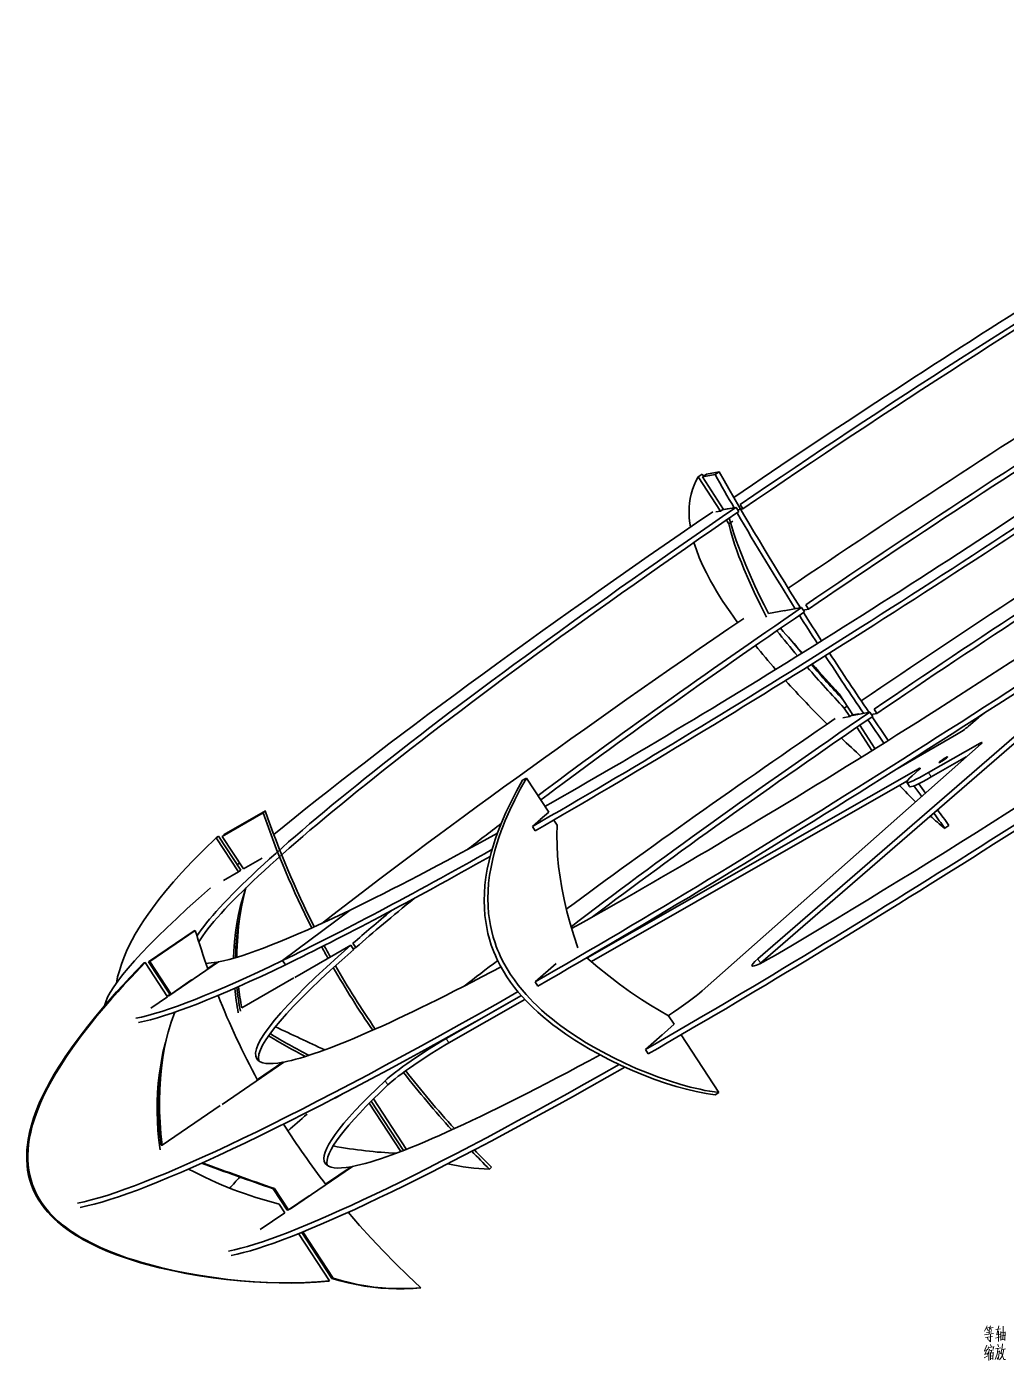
# Model space of a CAD drawing. Extents: x 43 to 1099, y 23 to 775.
# Drawn here: x 676.3 to 867.7, y 22.6 to 283.2 of the extents above; entities that cross this region are included whole.
import ezdxf

# ---------------------------------------------------------------- set-up
doc = ezdxf.new("R2010")
doc.units = 0

msp = doc.modelspace()

# ---------------------------------------------------------------- linework, layer by layer
at = {"color": 7, "lineweight": 35, "ltscale": 0.024436}
for p, q in [((808.29, 195.78), (807.48, 195.23)), ((811.61, 196.25), (810.8, 195.7)), ((856.51, 127.12), (855.71, 126.57))]:
    msp.add_line(p, q, dxfattribs=at)
at = {"color": 7, "lineweight": 35, "ltscale": 0.011561}
msp.add_line((808.55, 195.39), (808.29, 195.78), dxfattribs=at)
at = {"color": 7, "lineweight": 35, "ltscale": 0.024435}
for p, q in [((809.12, 195.79), (808.32, 195.24)), ((814.29, 186.61), (813.48, 186.06))]:
    msp.add_line(p, q, dxfattribs=at)
at = {"color": 7, "lineweight": 35, "ltscale": 0.063252}
msp.add_line((810.8, 195.7), (808.32, 195.24), dxfattribs=at)
at = {"color": 7, "lineweight": 35, "ltscale": 0.063253}
msp.add_line((811.61, 196.25), (809.12, 195.79), dxfattribs=at)
at = {"color": 7, "lineweight": 35, "ltscale": 0.199177}
for p, q in [((811.85, 188.56), (807.48, 195.23)), ((778.29, 129.71), (773.93, 136.37)), ((718.1, 118.4), (713.74, 125.07)), ((703.79, 93.66), (699.43, 100.33))]:
    msp.add_line(p, q, dxfattribs=at)
at = {"color": 7, "lineweight": 35, "ltscale": 0.189934}
for p, q in [((808.32, 195.24), (812.48, 188.88)), ((714.47, 125), (718.63, 118.64)), ((700.33, 100.55), (704.49, 94.19))]:
    msp.add_line(p, q, dxfattribs=at)
at = {"color": 7, "lineweight": 35, "ltscale": 0.023001}
msp.add_line((810.94, 188.39), (811.85, 188.56), dxfattribs=at)
at = {"color": 7, "lineweight": 35, "ltscale": 0.017525}
for p, q in [((812.43, 188.96), (811.85, 188.56)), ((836.61, 150.46), (836.03, 150.06)), ((837.7, 148.79), (837.12, 148.4))]:
    msp.add_line(p, q, dxfattribs=at)
at = {"color": 7, "lineweight": 35, "ltscale": 0.069002}
msp.add_line((814.9, 189.28), (812.19, 188.78), dxfattribs=at)
at = {"color": 7, "lineweight": 35, "ltscale": 0.007484}
msp.add_line((812.43, 188.95), (812.19, 188.78), dxfattribs=at)
at = {"color": 7, "lineweight": 35, "ltscale": 0.028752}
for p, q in [((812.48, 188.88), (813.61, 189.09)), ((837.75, 148.72), (838.88, 148.93))]:
    msp.add_line(p, q, dxfattribs=at)
at = {"color": 7, "lineweight": 35, "ltscale": 0.001314}
msp.add_line((813.23, 188.97), (813.2, 189.01), dxfattribs=at)
at = {"color": 7, "lineweight": 35, "ltscale": 0.001315}
for p, q in [((813.61, 189.09), (813.64, 189.05)), ((838.73, 148.85), (838.7, 148.89)), ((838.88, 148.93), (838.91, 148.88))]:
    msp.add_line(p, q, dxfattribs=at)
at = {"color": 7, "lineweight": 35, "ltscale": 0.024897}
for p, q in [((815.45, 188.45), (814.9, 189.28)), ((816.25, 189), (815.71, 189.83)), ((828.26, 168.87), (827.72, 169.7)), ((829.07, 169.42), (828.53, 170.25)), ((841.63, 148.45), (841.08, 149.29)), ((842.43, 149), (841.89, 149.84)), ((848.81, 134.74), (848.26, 135.57)), ((775.68, 126.11), (775.13, 126.94)), ((740.18, 102.91), (739.63, 103.74)), ((740.59, 103.27), (740.04, 104.1)), ((726.85, 99.91), (726.3, 100.74)), ((726.85, 99.91), (726.3, 100.74)), ((776.17, 95.72), (775.62, 96.56)), ((797.75, 82.51), (797.2, 83.34))]:
    msp.add_line(p, q, dxfattribs=at)
at = {"color": 7, "lineweight": 35, "ltscale": 0.026473}
msp.add_line((816.25, 189), (815.21, 188.81), dxfattribs=at)
at = {"color": 7, "lineweight": 35, "ltscale": 0.021523}
msp.add_line((813.01, 186.78), (813.48, 186.06), dxfattribs=at)
at = {"color": 7, "lineweight": 35, "ltscale": 0.086253}
msp.add_line((824.33, 169.07), (827.72, 169.7), dxfattribs=at)
at = {"color": 7, "lineweight": 35, "ltscale": 0.026472}
for p, q in [((829.07, 169.42), (828.03, 169.23)), ((842.43, 149), (841.39, 148.81))]:
    msp.add_line(p, q, dxfattribs=at)
at = {"color": 7, "lineweight": 35, "ltscale": 0.080502}
msp.add_line((821.22, 168.54), (824.39, 169.13), dxfattribs=at)
at = {"color": 7, "lineweight": 35}
for p, q in [((877.16, 151.35), (819.16, 101.05)), ((877.7, 150.52), (819.7, 100.22)), ((862.79, 143.1), (808.28, 94.81)), ((850.08, 137.95), (785.83, 101.24)), ((848.3, 135.79), (786.63, 100.55))]:
    msp.add_line(p, q, dxfattribs=at)
at = {"color": 7, "lineweight": 35, "ltscale": 0.124486}
for p, q in [((835.03, 152.88), (837.75, 148.72)), ((724.71, 56.16), (727.44, 51.99))]:
    msp.add_line(p, q, dxfattribs=at)
at = {"color": 7, "lineweight": 35, "ltscale": 0.049794}
for p, q in [((836.03, 150.06), (837.12, 148.4)), ((801.73, 89.94), (802.83, 88.27)), ((725.65, 53.13), (726.74, 51.46))]:
    msp.add_line(p, q, dxfattribs=at)
at = {"color": 7, "lineweight": 35, "ltscale": 0.086241}
msp.add_line((837.69, 148.65), (841.08, 149.29), dxfattribs=at)
at = {"color": 7, "lineweight": 35, "ltscale": 0.003009}
msp.add_line((837.79, 148.72), (837.69, 148.65), dxfattribs=at)
at = {"color": 7, "lineweight": 35, "ltscale": 0.034487}
msp.add_line((835.77, 148.15), (837.12, 148.4), dxfattribs=at)
at = {"color": 7, "lineweight": 35, "ltscale": 0.135705}
msp.add_line((838.49, 146.31), (841.47, 141.76), dxfattribs=at)
at = {"color": 7, "lineweight": 35, "ltscale": 0.136472}
msp.add_line((839.07, 146.7), (842.06, 142.14), dxfattribs=at)
at = {"color": 7, "lineweight": 35, "ltscale": 0.045655}
msp.add_line((860.27, 146.45), (861.65, 147.65), dxfattribs=at)
at = {"color": 7, "lineweight": 35, "ltscale": 0.348979}
msp.add_line((858.02, 144.9), (845.93, 137.92), dxfattribs=at)
at = {"color": 7, "lineweight": 35, "ltscale": 0.277371}
msp.add_line((862.14, 142.97), (852.52, 137.45), dxfattribs=at)
at = {"color": 7, "lineweight": 13, "ltscale": 0.008464}
msp.add_line((862.33, 142.69), (862.14, 142.97), dxfattribs=at)
at = {"color": 7, "lineweight": 35, "ltscale": 0.001332}
msp.add_line((847.04, 138.63), (847.07, 138.58), dxfattribs=at)
at = {"color": 7, "lineweight": 35, "ltscale": 0.002329}
msp.add_line((847.86, 139.15), (847.92, 139.07), dxfattribs=at)
at = {"color": 7, "lineweight": 35, "ltscale": 0.196994}
msp.add_line((859.9, 140.54), (853.06, 136.61), dxfattribs=at)
at = {"color": 7, "lineweight": 35, "ltscale": 0.021063}
for p, q in [((773.2, 135.95), (773.93, 136.37)), ((810.82, 74.52), (811.55, 74.94))]:
    msp.add_line(p, q, dxfattribs=at)
at = {"color": 7, "lineweight": 35, "ltscale": 0.045654}
msp.add_line((850.69, 138.05), (849.32, 136.85), dxfattribs=at)
at = {"color": 7, "lineweight": 13, "ltscale": 0.008233}
msp.add_line((850.26, 137.67), (850.08, 137.95), dxfattribs=at)
at = {"color": 7, "lineweight": 13, "ltscale": 0.024897}
for p, q in [((853.06, 136.61), (852.52, 137.45)), ((819.7, 100.22), (819.16, 101.05)), ((758.8, 84.65), (758.25, 85.48)), ((746.86, 76.42), (746.32, 77.26))]:
    msp.add_line(p, q, dxfattribs=at)
at = {"color": 7, "lineweight": 35, "ltscale": 0.056258}
msp.add_line((850.6, 135.29), (851.91, 133.46), dxfattribs=at)
at = {"color": 7, "lineweight": 35, "ltscale": 0.231693}
msp.add_line((722.5, 129.61), (714.47, 125), dxfattribs=at)
at = {"color": 7, "lineweight": 35, "ltscale": 0.231692}
msp.add_line((722.92, 129.97), (714.88, 125.36), dxfattribs=at)
at = {"color": 7, "lineweight": 35, "ltscale": 0.013656}
for p, q in [((722.92, 129.97), (722.5, 129.61)), ((714.88, 125.36), (714.47, 125)), ((718.1, 118.4), (717.69, 118.04))]:
    msp.add_line(p, q, dxfattribs=at)
at = {"color": 7, "lineweight": 35, "ltscale": 0.054625}
msp.add_line((775.13, 126.94), (776.78, 128.38), dxfattribs=at)
at = {"color": 7, "lineweight": 35, "ltscale": 0.054624}
msp.add_line((776.65, 128.27), (778.29, 129.71), dxfattribs=at)
at = {"color": 7, "lineweight": 35, "ltscale": 0.029288}
msp.add_line((779.28, 128.19), (779.93, 127.21), dxfattribs=at)
at = {"color": 7, "lineweight": 35, "ltscale": 0.013655}
for p, q in [((713.74, 125.07), (713.33, 124.71)), ((767.13, 60.33), (766.72, 59.97))]:
    msp.add_line(p, q, dxfattribs=at)
at = {"color": 7, "lineweight": 35, "ltscale": 0.199176}
msp.add_line((717.69, 118.04), (713.33, 124.71), dxfattribs=at)
at = {"color": 7, "lineweight": 35, "ltscale": 0.105315}
msp.add_line((718.63, 118.64), (722.28, 120.74), dxfattribs=at)
at = {"color": 7, "lineweight": 35, "ltscale": 0.084252}
msp.add_line((714.77, 116.36), (717.69, 118.04), dxfattribs=at)
at = {"color": 7, "lineweight": 35, "ltscale": 0.411609}
msp.add_line((739.48, 110.6), (726.3, 100.74), dxfattribs=at)
msp.add_line((739.48, 110.6), (726.3, 100.74), dxfattribs=at)
at = {"color": 7, "lineweight": 35, "ltscale": 0.268785}
for p, q in [((708.98, 106.57), (700.1, 100.51)), ((709.2, 106.61), (700.33, 100.55))]:
    msp.add_line(p, q, dxfattribs=at)
at = {"color": 7, "lineweight": 35, "ltscale": 0.005751}
for p, q in [((708.98, 106.57), (709.2, 106.61)), ((700.1, 100.51), (700.33, 100.55)), ((704.06, 93.86), (703.84, 93.82)), ((702.55, 64.65), (702.78, 64.69)), ((735.24, 38.09), (735.47, 38.13)), ((735.94, 38.62), (736.16, 38.66)), ((753.09, 36.75), (753.31, 36.79))]:
    msp.add_line(p, q, dxfattribs=at)
at = {"color": 7, "lineweight": 35, "ltscale": 0.315943}
msp.add_line((739.63, 103.74), (728.67, 97.44), dxfattribs=at)
at = {"color": 7, "lineweight": 35, "ltscale": 0.013546}
msp.add_line((740.12, 103), (740.59, 103.27), dxfattribs=at)
at = {"color": 7, "lineweight": 35, "ltscale": 0.005749}
for p, q in [((699.2, 100.29), (699.43, 100.33)), ((704.26, 94.15), (704.49, 94.19)), ((724.48, 56.12), (724.71, 56.16)), ((727.21, 51.95), (727.44, 51.99))]:
    msp.add_line(p, q, dxfattribs=at)
at = {"color": 7, "lineweight": 35, "ltscale": 0.189935}
msp.add_line((700.1, 100.51), (704.26, 94.15), dxfattribs=at)
at = {"color": 7, "lineweight": 35, "ltscale": 0.29322}
msp.add_line((713.75, 100.48), (704.06, 93.86), dxfattribs=at)
at = {"color": 7, "lineweight": 35, "ltscale": 0.055877}
msp.add_line((713.52, 100.44), (711.67, 99.18), dxfattribs=at)
at = {"color": 7, "lineweight": 35, "ltscale": 0.002319}
for p, q in [((713.57, 100.36), (713.52, 100.44)), ((726.39, 80.78), (726.34, 80.86)), ((739.75, 60.36), (739.7, 60.44))]:
    msp.add_line(p, q, dxfattribs=at)
at = {"color": 7, "lineweight": 35, "ltscale": 0.136561}
msp.add_line((775.62, 96.56), (779.73, 100.16), dxfattribs=at)
at = {"color": 7, "lineweight": 35, "ltscale": 0.122175}
for p, q in [((704.49, 94.19), (708.52, 96.95)), ((727.44, 51.99), (731.47, 54.75))]:
    msp.add_line(p, q, dxfattribs=at)
at = {"color": 7, "lineweight": 35, "ltscale": 0.000798234}
msp.add_line((708.52, 96.95), (708.54, 96.92), dxfattribs=at)
at = {"color": 7, "lineweight": 35, "ltscale": 0.29488}
msp.add_line((718.3, 91.51), (728.52, 97.38), dxfattribs=at)
at = {"color": 7, "lineweight": 35, "ltscale": 0.01521}
msp.add_line((704.34, 94.17), (703.84, 93.82), dxfattribs=at)
at = {"color": 7, "lineweight": 35, "ltscale": 0.423447}
msp.add_line((772.96, 93.89), (758.25, 85.48), dxfattribs=at)
at = {"color": 7, "lineweight": 35, "ltscale": 0.09774}
msp.add_line((700.56, 91.46), (703.79, 93.66), dxfattribs=at)
at = {"color": 7, "lineweight": 35, "ltscale": 0.427439}
msp.add_line((773.64, 93.13), (758.8, 84.65), dxfattribs=at)
at = {"color": 7, "lineweight": 35, "ltscale": 0.109248}
msp.add_line((797.2, 83.34), (800.49, 86.22), dxfattribs=at)
at = {"color": 7, "lineweight": 35, "ltscale": 0.081904}
msp.add_line((800.36, 86.11), (802.83, 88.27), dxfattribs=at)
at = {"color": 7, "lineweight": 35, "ltscale": 0.33713}
msp.add_line((804.17, 86.22), (811.55, 74.94), dxfattribs=at)
at = {"color": 7, "lineweight": 35, "ltscale": 0.366526}
msp.add_line((726.56, 80.9), (714.46, 72.63), dxfattribs=at)
at = {"color": 7, "lineweight": 35, "ltscale": 0.150205}
msp.add_line((726.34, 80.86), (721.37, 77.47), dxfattribs=at)
at = {"color": 7, "lineweight": 35, "ltscale": 0.039242}
msp.add_line((736.57, 73.85), (737.93, 74.63), dxfattribs=at)
at = {"color": 7, "lineweight": 35, "ltscale": 0.287967}
msp.add_line((743.62, 73.27), (749.93, 63.63), dxfattribs=at)
at = {"color": 7, "lineweight": 35, "ltscale": 0.293924}
msp.add_line((744.04, 73.68), (750.48, 63.84), dxfattribs=at)
at = {"color": 7, "lineweight": 35, "ltscale": 0.34209}
msp.add_line((702.78, 64.69), (714.07, 72.41), dxfattribs=at)
at = {"color": 7, "lineweight": 35, "ltscale": 0.282192}
msp.add_line((743.23, 72.88), (749.42, 63.43), dxfattribs=at)
at = {"color": 7, "lineweight": 35, "ltscale": 0.366473}
msp.add_line((739.93, 60.48), (727.82, 52.22), dxfattribs=at)
at = {"color": 7, "lineweight": 35, "ltscale": 0.151626}
msp.add_line((734.69, 57.02), (739.7, 60.44), dxfattribs=at)
at = {"color": 7, "lineweight": 35, "ltscale": 0.124485}
msp.add_line((724.48, 56.12), (727.21, 51.95), dxfattribs=at)
at = {"color": 7, "lineweight": 35, "ltscale": 0.000798155}
msp.add_line((731.47, 54.75), (731.49, 54.72), dxfattribs=at)
at = {"color": 7, "lineweight": 35, "ltscale": 0.001977}
msp.add_line((727.82, 52.22), (727.74, 52.2), dxfattribs=at)
at = {"color": 7, "lineweight": 35, "ltscale": 0.14655}
msp.add_line((721.9, 48.16), (726.74, 51.46), dxfattribs=at)
at = {"color": 7, "lineweight": 35, "ltscale": 0.275993}
msp.add_line((729.42, 47.37), (735.47, 38.13), dxfattribs=at)
at = {"color": 7, "lineweight": 35, "ltscale": 0.268913}
msp.add_line((730.05, 47.62), (735.94, 38.62), dxfattribs=at)
at = {"color": 7, "lineweight": 35, "ltscale": 0.270086}
msp.add_line((730.25, 47.7), (736.16, 38.66), dxfattribs=at)
at = {"color": 7, "lineweight": 35}
for points in [[(807.48, 195.23), (807.07, 194.43), (806.7, 193.6), (806.4, 192.76), (806.15, 191.89), (805.96, 191), (805.83, 190.09), (805.76, 189.35), (805.73, 188.59), (805.74, 187.82), (805.77, 187.23), (805.82, 186.64), (805.98, 185.42)], [(813.48, 186.06), (813.83, 184.74), (814.23, 183.37), (814.69, 181.93), (815.07, 180.84), (815.48, 179.71), (815.95, 178.51), (816.45, 177.27), (817.4, 175.05), (818.45, 172.74), (819.61, 170.32), (820.87, 167.81)], [(813.58, 187.17), (813.87, 186.13), (814.2, 185.06), (814.55, 183.96), (814.94, 182.83), (815.81, 180.48), (816.81, 178), (817.66, 176.02), (818.58, 173.97), (819.58, 171.85), (820.38, 170.22), (821.22, 168.54)], [(806.68, 182.42), (806.9, 181.7), (807.15, 180.98), (807.71, 179.51), (808.36, 178), (809.11, 176.47), (809.93, 174.91), (810.48, 173.93), (811.07, 172.94), (811.69, 171.93), (812.35, 170.9), (813.73, 168.85), (815.21, 166.77)], [(773.2, 135.95), (772.01, 133.83), (770.93, 131.74), (769.95, 129.68), (769.07, 127.67), (768.67, 126.67), (768.3, 125.69), (767.84, 124.39), (767.42, 123.1), (767.05, 121.84), (766.63, 120.2), (766.29, 118.59), (766.02, 117.01), (765.83, 115.46), (765.72, 113.93), (765.68, 112.44), (765.72, 110.97), (765.83, 109.53), (765.98, 108.34), (766.18, 107.16), (766.43, 106.01), (766.73, 104.88), (767.08, 103.77), (767.33, 103.08), (767.59, 102.41), (767.87, 101.74), (768.17, 101.08), (768.82, 99.78), (769.45, 98.67), (770.13, 97.58), (770.86, 96.52), (771.63, 95.48), (772.36, 94.58), (773.13, 93.7), (773.92, 92.83), (774.54, 92.2), (775.18, 91.57), (776.18, 90.64), (777.22, 89.73), (778.29, 88.85), (779.12, 88.2), (779.95, 87.57), (781.67, 86.35), (783.42, 85.19), (784.91, 84.26), (786.41, 83.38), (787.92, 82.54), (789.05, 81.93), (790.19, 81.35), (792.45, 80.25), (794.69, 79.25), (796.89, 78.34), (799.05, 77.51), (801.15, 76.79), (803.21, 76.15), (805.2, 75.6), (807.14, 75.15), (808.1, 74.95), (809.04, 74.78), (809.94, 74.64), (810.82, 74.52)], [(773.93, 136.37), (772.74, 134.25), (771.66, 132.16), (770.68, 130.1), (769.8, 128.09), (769.4, 127.09), (769.03, 126.11), (768.57, 124.81), (768.15, 123.52), (767.78, 122.26), (767.36, 120.62), (767.02, 119.01), (766.75, 117.43), (766.56, 115.88), (766.45, 114.35), (766.41, 112.86), (766.45, 111.39), (766.56, 109.95), (766.71, 108.76), (766.91, 107.58), (767.16, 106.43), (767.46, 105.3), (767.81, 104.19), (768.06, 103.5), (768.32, 102.83), (768.6, 102.16), (768.9, 101.49), (769.55, 100.2), (770.18, 99.09), (770.86, 98), (771.59, 96.94), (772.36, 95.9), (773.09, 95), (773.86, 94.12), (774.65, 93.25), (775.27, 92.62), (775.91, 91.99), (776.91, 91.06), (777.95, 90.15), (779.02, 89.27), (779.85, 88.62), (780.68, 87.99), (782.4, 86.77), (784.15, 85.61), (785.64, 84.68), (787.14, 83.8), (788.65, 82.96), (789.78, 82.35), (790.92, 81.77), (793.18, 80.67), (795.42, 79.67), (797.62, 78.76), (799.78, 77.93), (801.88, 77.2), (803.94, 76.57), (805.93, 76.02), (807.87, 75.57), (808.83, 75.37), (809.77, 75.2), (810.67, 75.06), (811.55, 74.94)], [(779.93, 127.21), (779.89, 125.23), (779.93, 123.23), (780.04, 121.2), (780.24, 119.13), (780.51, 117.04), (780.86, 114.91), (781.31, 112.64), (781.85, 110.34), (782.48, 108), (783.19, 105.63), (783.99, 103.23)], [(713.33, 124.71), (710.9, 122.37), (709.74, 121.21), (708.62, 120.07), (707.55, 118.95), (706.53, 117.85), (704.96, 116.09), (703.49, 114.36), (702.13, 112.67), (700.86, 111), (699.7, 109.36), (699.11, 108.48), (698.54, 107.61), (698.01, 106.74), (697.51, 105.89), (696.89, 104.76), (696.32, 103.65), (695.8, 102.56), (695.26, 101.27), (694.78, 100), (694.39, 98.75), (694.06, 97.53), (693.81, 96.33)], [(719.11, 114.91), (718.56, 113.2), (718.08, 111.47), (717.67, 109.73), (717.33, 107.97), (717.07, 106.19), (716.87, 104.4), (716.75, 102.59), (716.7, 101.2)], [(719.11, 114.91), (718.65, 113.07), (718.26, 111.21), (717.94, 109.33), (717.69, 107.44), (717.52, 105.53), (717.41, 103.61), (717.38, 102.5), (717.37, 101.39)], [(699.2, 100.29), (696.45, 97.41), (695.13, 95.99), (693.86, 94.59), (692.65, 93.22), (691.47, 91.86), (689.79, 89.86), (688.21, 87.9), (686.73, 85.98), (685.34, 84.11), (684.57, 83.01), (683.83, 81.93), (683.15, 80.9), (682.51, 79.89), (681.68, 78.53), (680.91, 77.2), (680.21, 75.89), (679.44, 74.35), (678.75, 72.86), (678.15, 71.39), (677.64, 69.96), (677.2, 68.57), (677.01, 67.84), (676.83, 67.12), (676.69, 66.43), (676.56, 65.74), (676.42, 64.72), (676.32, 63.72), (676.28, 62.74), (676.28, 61.78), (676.35, 60.75), (676.47, 59.74), (676.66, 58.76), (676.9, 57.8), (677.21, 56.87), (677.56, 55.97), (678.01, 55.03), (678.51, 54.13), (679.08, 53.25), (679.7, 52.4), (680.39, 51.58), (681, 50.92), (681.65, 50.28), (682.33, 49.66), (682.87, 49.2), (683.43, 48.76), (684.59, 47.9), (685.25, 47.46), (685.93, 47.03), (686.66, 46.59), (687.4, 46.16), (688.92, 45.37), (690.5, 44.62), (692.15, 43.91), (693.84, 43.25), (695.58, 42.63), (697.35, 42.05), (698.55, 41.69), (699.77, 41.35), (702.22, 40.71), (704.7, 40.14), (707.37, 39.6), (710.05, 39.13), (712.71, 38.73), (715.35, 38.4), (717.97, 38.13), (720.56, 37.93), (723.11, 37.8), (725.62, 37.73), (728.09, 37.72), (730.52, 37.78), (732.9, 37.9), (735.24, 38.09)], [(699.43, 100.33), (696.67, 97.45), (695.36, 96.03), (694.09, 94.63), (692.87, 93.26), (691.7, 91.91), (690.02, 89.91), (688.44, 87.94), (686.95, 86.03), (685.57, 84.15), (684.8, 83.05), (684.06, 81.97), (683.38, 80.94), (682.73, 79.93), (681.9, 78.57), (681.14, 77.24), (680.43, 75.93), (679.66, 74.4), (678.98, 72.9), (678.38, 71.43), (677.86, 70.01), (677.43, 68.61), (677.23, 67.88), (677.06, 67.17), (676.91, 66.47), (676.79, 65.78), (676.64, 64.76), (676.55, 63.76), (676.5, 62.78), (676.51, 61.83), (676.58, 60.79), (676.7, 59.78), (676.89, 58.8), (677.13, 57.84), (677.43, 56.91), (677.79, 56.01), (678.23, 55.07), (678.74, 54.17), (679.3, 53.29), (679.93, 52.44), (680.61, 51.62), (681.22, 50.96), (681.87, 50.32), (682.56, 49.7), (683.09, 49.24), (683.65, 48.8), (684.82, 47.94), (685.48, 47.5), (686.16, 47.07), (686.88, 46.63), (687.63, 46.21), (689.15, 45.41), (690.73, 44.66), (692.37, 43.95), (694.07, 43.29), (695.8, 42.67), (697.58, 42.1), (698.78, 41.73), (699.99, 41.39), (702.45, 40.75), (704.93, 40.18), (707.6, 39.64), (710.27, 39.17), (712.94, 38.77), (715.58, 38.44), (718.2, 38.17), (720.79, 37.97), (723.34, 37.84), (725.85, 37.77), (728.32, 37.76), (730.74, 37.82), (733.13, 37.94), (735.47, 38.13)], [(785.77, 101.29), (787.89, 99.47), (790.02, 97.75), (792.15, 96.12), (794.28, 94.58), (796.41, 93.14), (798.18, 92.01), (799.96, 90.94), (801.73, 89.94)], [(705.22, 90.62), (704.53, 88.67), (703.92, 86.71), (703.38, 84.74), (702.92, 82.76), (702.54, 80.77), (702.23, 78.77), (702, 76.77), (701.86, 74.93), (701.79, 73.08), (701.77, 71.23), (701.82, 69.37), (701.94, 67.5), (702.11, 65.63), (702.36, 63.74)], [(703.65, 85.77), (703.24, 83.77), (702.9, 81.76), (702.63, 79.74), (702.43, 77.71), (702.29, 75.56), (702.23, 73.41), (702.25, 71.24), (702.35, 69.06), (702.52, 66.88), (702.78, 64.69)], [(702.53, 80.72), (702.35, 79.2), (702.2, 77.67), (702.06, 75.52), (702, 73.36), (702.02, 71.2), (702.12, 69.02), (702.3, 66.84), (702.55, 64.65)], [(739.12, 51.54), (741.33, 48.99), (743.6, 46.47), (745.94, 44), (748.33, 41.56), (750.79, 39.16), (753.31, 36.79)], [(735.94, 38.62), (737.52, 38.15), (739.11, 37.74), (740.71, 37.4), (742.31, 37.11), (743.91, 36.89), (745.52, 36.72), (747.02, 36.62), (748.53, 36.58), (750.05, 36.58), (751.56, 36.64), (753.09, 36.75)], [(736.16, 38.66), (737.75, 38.19), (739.34, 37.79), (740.93, 37.44), (742.53, 37.15), (744.14, 36.93), (745.75, 36.76), (747.25, 36.66), (748.76, 36.62), (750.27, 36.62), (751.79, 36.68), (753.31, 36.79)]]:
    msp.add_lwpolyline(points, dxfattribs=at)
at = {"color": 7, "lineweight": 13}
for points in [[(863.98, 29.37), (863.46, 28.28)], [(863.77, 28.91), (864.37, 29.02)], [(864.12, 28.42), (863.91, 28.91)], [(864.65, 29.37), (864.3, 28.39)], [(864.51, 28.91), (865.17, 29.02)], [(864.65, 28.91), (864.86, 28.46)], [(865.66, 28.63), (866.61, 28.74)], [(866.29, 29.37), (865.87, 27.65)], [(867.13, 29.3), (867.1, 27.97), (867.06, 26.64)], [(865.24, 27.83), (863.46, 27.58)], [(863.63, 27.09), (865, 27.27)], [(863.88, 28.07), (864.89, 28.21)], [(864.02, 27.09), (864.16, 26.6)], [(864.65, 26.29), (864.65, 26.25), (864.33, 26.53)], [(864.37, 27.72), (864.37, 28.42)], [(864.65, 27.65), (864.65, 26.25)], [(866.54, 27.23), (865.59, 26.92)], [(865.8, 27.62), (866.5, 27.72)], [(866.22, 28.28), (866.22, 26.29)], [(866.68, 26.46), (866.68, 28.25)], [(866.68, 28.04), (867.48, 28.14)], [(866.68, 26.6), (867.45, 26.67)], [(866.82, 27.37), (867.34, 27.44)], [(867.52, 28.21), (867.45, 26.46)], [(863.39, 23.1), (864.09, 23.49)], [(863.84, 24.54), (863.42, 24.4)], [(863.91, 25.55), (863.46, 24.47)], [(863.49, 23.77), (864.02, 23.94)], [(863.98, 24.78), (863.53, 23.77)], [(864.3, 24.26), (863.98, 23.77)], [(864.23, 25.24), (864.12, 24.68)], [(864.23, 25.1), (865.28, 25.24)], [(864.47, 24.82), (864.3, 24.26)], [(864.33, 24.33), (864.33, 22.61)], [(864.54, 24.54), (865.24, 24.64)], [(864.61, 25.73), (864.79, 25.34)], [(864.61, 24.12), (864.65, 22.72)], [(864.61, 24.01), (865.14, 24.08)], [(864.65, 23.45), (865.03, 23.52)], [(864.86, 24.57), (864.79, 24.01)], [(865.17, 24.19), (865.1, 22.79)], [(865.31, 25.34), (865.17, 24.89)], [(866.08, 24.96), (865.98, 24.05), (865.87, 23.63), (865.56, 22.75)], [(865.59, 24.89), (866.64, 25.03)], [(866.4, 24.47), (866.29, 23.63), (866.15, 22.79), (865.94, 23.07)], [(866.01, 24.29), (866.4, 24.36)], [(866.08, 25.8), (866.19, 25.24)], [(866.78, 24.47), (866.61, 23.91)], [(866.71, 24.22), (867.27, 22.79)], [(866.92, 25.1), (866.78, 24.47)], [(867.06, 23.84), (866.78, 23.21)], [(866.85, 24.71), (867.55, 24.85)], [(866.99, 25.83), (866.92, 25.1)], [(867.27, 24.78), (867.06, 23.84)], [(865.1, 22.96), (864.68, 22.89)], [(866.78, 23.21), (866.4, 22.68)], [(867.27, 22.79), (867.59, 22.79)]]:
    msp.add_lwpolyline(points, dxfattribs=at)
at = {"color": 7, "lineweight": 35}
for centre, radius, start, end in [((1359.02, 505.65), 629.77, 209.4829, 210.16333), ((1377.08, 516.22), 649.72, 209.5035, 212.23558), ((1382.47, 519.45), 656.98, 210.2765, 212.18856), ((1406.77, 534.62), 685.62, 212.30633, 212.85232), ((1407.6, 535.19), 685.66, 212.30627, 212.85557), ((1060.5, 357.78), 305.89, 219.0265, 220.2171), ((4247.69, 3217.53), 4586.76, 221.71033, 221.7907), ((942.13, 262.73), 159.14, 219.1371, 221.3368), ((1055.71, 353.66), 298.6, 219.4507, 220.234), ((1427.27, 547.98), 710.1, 213.09028, 214.17994), ((1428.46, 548.78), 710.55, 213.09355, 214.21422), ((1007.88, 312.47), 236.44, 220.7666, 223.3819), ((1012.13, 316.09), 241.06, 220.7944, 222.9725), ((4202.39, 3177.01), 4525.98, 221.82712, 221.92607), ((994.78, 309.86), 229.81, 222.2167, 225.1499), ((1445.34, 560.22), 731.92, 214.29629, 214.73033), ((1446.18, 560.79), 731.96, 214.29625, 214.73336), ((965.95, 279.72), 188.11, 226.0801, 227.7383), ((928.05, 209.78), 110.4, 222.6641, 224.9874), ((1469.26, 577.02), 761.15, 215.51184, 215.704), ((887.76, 186.13), 174.66, 198.881, 206.9), ((888.16, 186.49), 174.64, 198.8808, 206.953), ((889.66, 169.58), 54.8, 227.817, 231.7094), ((1481.49, 585.85), 776.23, 216.00379, 216.27621), ((1482.2, 586.33), 776.11, 215.99545, 216.27622), ((762.51, 100.7), 45.41, 168.6259, 179.2297), ((866.59, 154.79), 164.59, 197.0184, 199.78), ((886.79, 185.7), 173.59, 208.2985, 209.1393), ((887.21, 186.07), 173.61, 208.3436, 209.1747), ((888.65, 186.8), 175.75, 209.8403, 214.5526), ((889.08, 187.17), 175.77, 209.837, 214.6058), ((857.6, 151.3), 154.95, 201.7422, 208.4927), ((771.69, 100.79), 55.03, 185.7077, 190.7814), ((772.2, 101.16), 55.13, 185.8915, 190.778), ((778.28, 102.22), 60.93, 186.1864, 190.126), ((771.87, 163.47), 91.26, 238.0382, 243.234), ((772.26, 163.79), 91.22, 237.9603, 243.4332), ((1432.57, 1584.24), 1655.34, 244.69034, 245.05909), ((898.55, 194.18), 188.11, 217.803, 222.2717), ((899.02, 194.59), 188.19, 217.8191, 222.3207), ((855.61, 150.36), 152.75, 212.2884, 217.7016), ((908.11, 202.96), 201.09, 223.9191, 225.3218), ((908.57, 203.37), 201.16, 223.9573, 225.3216), ((745.22, 129.88), 79.21, 241.9158, 255.6995), ((1214.87, 1452.37), 1479.87, 250.07136, 250.64802), ((1215.1, 1452.42), 1479.87, 250.06834, 250.64802), ((768.09, 102.37), 42.42, 257.0168, 268.1487)]:
    msp.add_arc(centre, radius, start, end, dxfattribs=at)
for centre, major_axis, ratio, start_param, end_param in [((854.87, 196.93), (146.42, 95.84), 0.090643, 0.607077, 1.781835), ((855.42, 196.1), (146.42, 95.84), 0.090643, 0.607077, 1.781835), ((854.87, 196.93), (163.16, 106.79), 0.090643, 1.029552, 1.761278), ((867.69, 177.35), (188.26, 123.22), 0.090643, 1.062878, 1.739335), ((867.69, 177.35), (146.42, 95.84), 0.090643, 0.829445, 1.781847), ((868.24, 176.52), (146.42, 95.84), 0.090643, 1.362463, 1.781847), ((854.87, 196.93), (163.15, 106.79), 0.090643, 4.14345, 4.92372), ((855.42, 196.1), (163.15, 106.79), 0.090643, 4.14345, 4.92372), ((854.87, 196.93), (146.42, 95.84), 0.090643, 4.097891, 4.922901), ((881.05, 156.94), (171.52, 112.27), 0.090643, 1.388569, 1.756601), ((881.05, 156.94), (146.42, 95.84), 0.090643, 1.356398, 1.781835), ((854.87, 196.93), (146.42, 95.84), 0.090643, 1.787549, 2.946223), ((855.42, 196.1), (146.42, 95.84), 0.090643, 1.787549, 2.955875), ((854.87, 196.93), (163.16, 106.79), 0.090643, 1.787256, 2.434307), ((881.6, 156.1), (146.42, 95.84), 0.090643, 1.35624, 1.781835), ((867.69, 177.35), (188.26, 123.22), 0.090643, 4.143108, 4.924062), ((868.24, 176.52), (188.26, 123.22), 0.090643, 4.143108, 4.924062), ((867.69, 177.35), (146.42, 95.84), 0.090643, 4.035711, 4.923439), ((867.69, 177.35), (146.42, 95.84), 0.090643, 1.787537, 2.18528), ((867.69, 177.35), (188.26, 123.22), 0.090643, 1.786914, 2.299869), ((868.24, 176.52), (146.42, 95.84), 0.090643, 1.787537, 2.18528), ((881.05, 156.94), (171.52, 112.27), 0.090643, 4.143325, 4.923845), ((881.6, 156.1), (171.52, 112.27), 0.090643, 4.143325, 4.923845), ((881.05, 156.94), (146.42, 95.84), 0.090643, 4.24678, 4.923427), ((881.05, 156.94), (146.42, 95.84), 0.090643, 1.787549, 2.246724), ((868.95, 151.85), (8.37, 5.48), 0.090643, 2.240079, 2.57009), ((881.05, 156.94), (171.52, 112.27), 0.090643, 1.787131, 2.127784), ((881.6, 156.1), (146.42, 95.84), 0.090643, 1.787549, 2.213561), ((858.81, 145.61), (1.67, 1.1), 0.090643, 4.15834, 5.711683), ((861.32, 142.25), (1.67, 1.1), 0.090643, 6.283157, 7.282479), ((861.32, 142.25), (1.67, 1.1), 0.090643, 5.729136, 6.283157), ((849.23, 137.21), (1.67, 1.1), 0.090643, 0.000019, 0.98184), ((849.23, 137.21), (1.67, 1.1), 0.090643, 5.711683, 6.283204), ((855.39, 139.97), (0.837, 0.548), 0.090643, 0.213895, 3.141606), ((855.39, 139.97), (0.837, 0.548), 0.090643, 3.141606, 6.283199), ((855.39, 139.97), (0.837, 0.548), 0.090643, 0.000014, 0.213895), ((856.63, 141.05), (8.37, 5.48), 0.090643, 2.57009, 3.141594), ((856.63, 141.05), (8.37, 5.48), 0.090643, 3.141594, 4.140886), ((857.17, 140.21), (8.37, 5.48), 0.090643, 3.141594, 4.140886), ((854.87, 196.93), (146.42, 95.84), 0.090643, 3.747704, 4.021615), ((867.69, 177.35), (146.42, 95.84), 0.090643, 2.249462, 2.312084), ((868.24, 176.52), (146.42, 95.84), 0.090643, 2.260969, 2.26431), ((854.87, 196.93), (163.16, 106.79), 0.090643, 3.747754, 4.087054), ((855.42, 196.1), (163.16, 106.79), 0.090643, 3.747754, 4.080388), ((854.87, 196.93), (163.16, 106.79), 0.090643, 2.505599, 2.510543), ((854.87, 196.93), (163.16, 106.79), 0.090643, 2.572654, 3.051336), ((868.24, 176.52), (146.42, 95.84), 0.090643, 2.426436, 2.567229), ((854.87, 196.93), (146.42, 95.84), 0.090643, 3.358345, 3.747704), ((867.69, 177.35), (146.42, 95.84), 0.090643, 2.471901, 2.567229), ((867.69, 177.35), (146.42, 95.84), 0.090643, 2.572943, 3.14155), ((868.24, 176.52), (146.42, 95.84), 0.090643, 2.572943, 3.110191), ((826.39, 105.18), (8.37, 5.48), 0.090643, 3.141637, 4.24678), ((854.87, 196.93), (163.16, 106.79), 0.090643, 3.358052, 3.747754), ((855.42, 196.1), (163.16, 106.79), 0.090643, 3.358052, 3.747754), ((854.87, 196.93), (146.42, 95.84), 0.090643, 3.289047, 3.352631), ((867.69, 177.35), (146.42, 95.84), 0.090643, 3.358345, 3.914875), ((881.05, 156.94), (171.52, 112.27), 0.090643, 2.22712, 2.278606), ((826.39, 105.18), (8.37, 5.48), 0.090643, 2.552637, 3.141637), ((826.94, 104.35), (8.37, 5.48), 0.090643, 2.552637, 2.559677), ((867.69, 177.35), (188.26, 123.22), 0.090643, 3.35771, 4.1228), ((868.24, 176.52), (188.26, 123.22), 0.090643, 3.35771, 4.1235), ((867.69, 177.35), (188.26, 123.22), 0.090643, 2.430574, 2.43344), ((800.91, 90.55), (8.37, 5.48), 0.090643, 4.745025, 5.729136), ((754.02, 81.81), (8.37, 5.48), 0.090643, 0.98184, 2.675984), ((754.56, 80.98), (8.37, 5.48), 0.090643, 0.98184, 2.675984), ((867.69, 177.35), (146.42, 95.84), 0.090643, 3.14155, 3.352631), ((881.05, 156.94), (146.42, 95.84), 0.090643, 3.358345, 3.96901), ((881.05, 156.94), (171.52, 112.27), 0.090643, 3.357927, 4.108913), ((881.6, 156.1), (171.52, 112.27), 0.090643, 3.357927, 4.112734), ((881.05, 156.94), (146.42, 95.84), 0.090643, 2.675984, 3.141517), ((881.6, 156.1), (146.42, 95.84), 0.090643, 2.675984, 3.110224), ((881.05, 156.94), (171.52, 112.27), 0.090643, 2.572529, 2.619035), ((711.35, 113.75), (69.26, -38.37), 0.479556, 5.325953, 5.516929), ((881.05, 156.94), (146.42, 95.84), 0.090643, 3.141517, 3.352631), ((881.05, 156.94), (171.52, 112.27), 0.090643, 2.761973, 2.801612)]:
    msp.add_ellipse(centre, major_axis=major_axis, ratio=ratio, start_param=start_param, end_param=end_param, dxfattribs=at)

doc.saveas('drawing.dxf')
